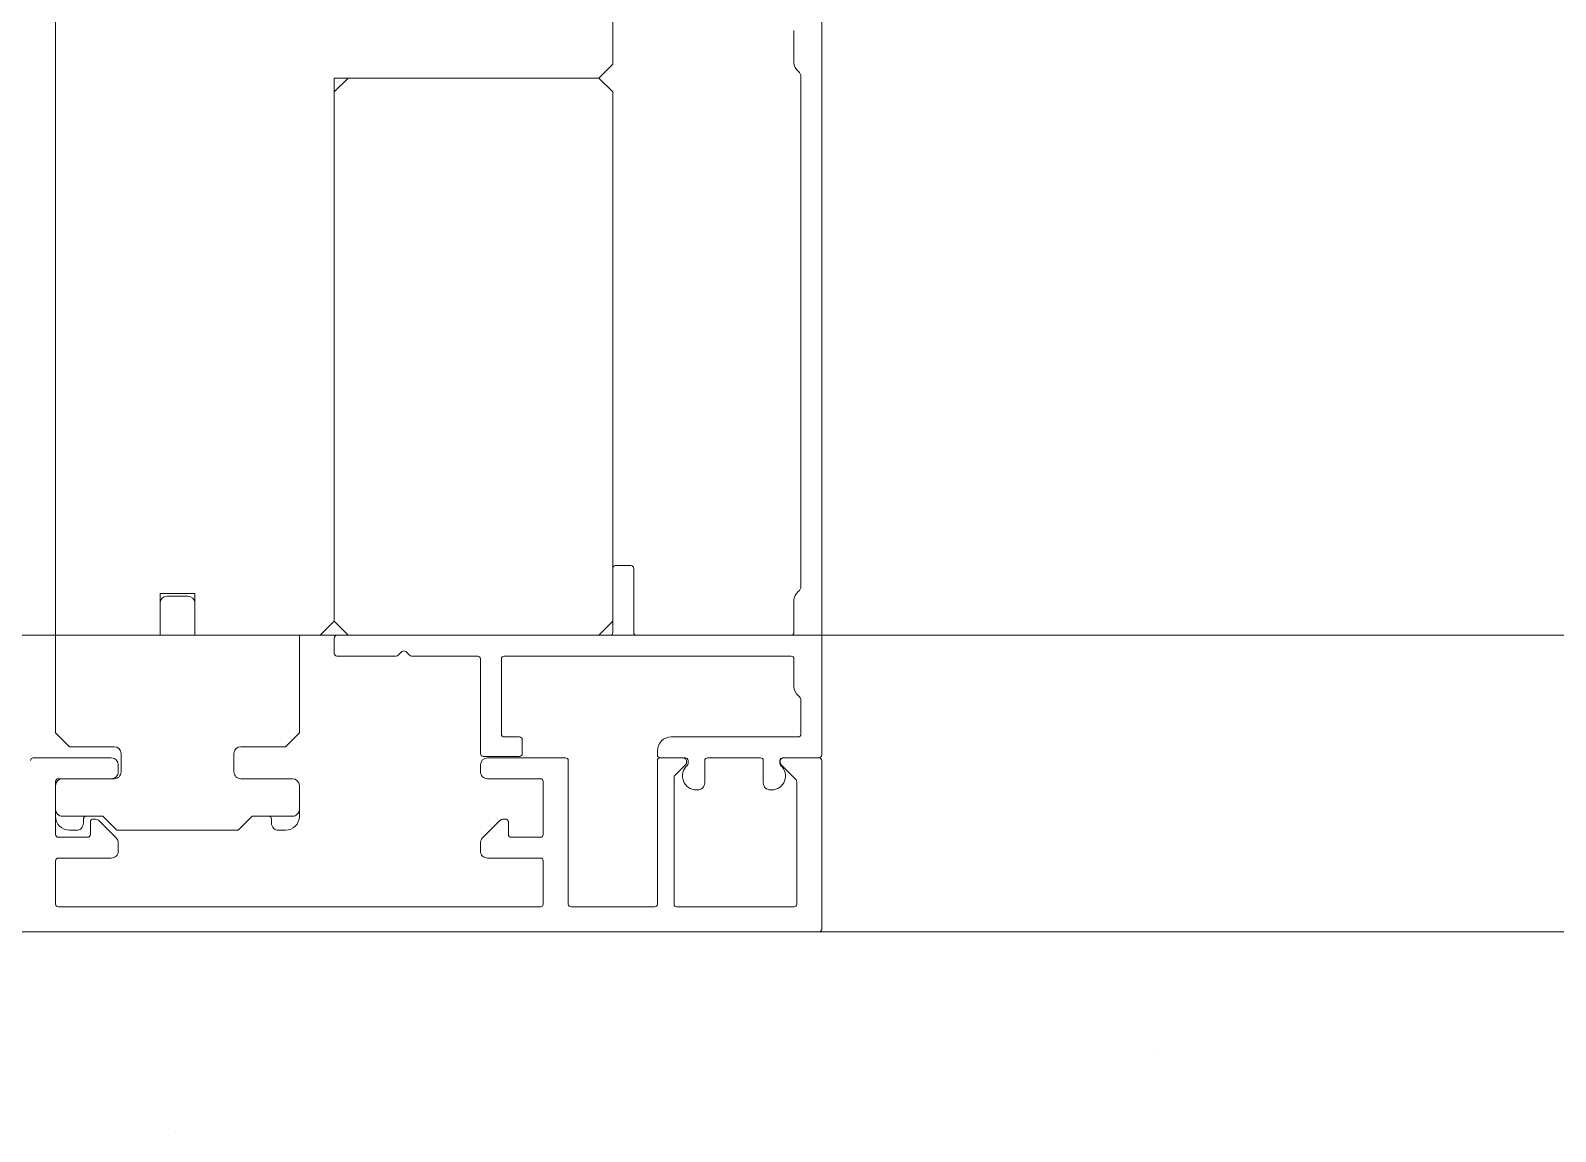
# Model space of a CAD drawing. Header units: metres. Extents: x 0.003 to 0.843, y 0.003 to 0.597.
# Drawn here: x 0.533424 to 0.535613, y 0.201885 to 0.203466 of the extents above; entities that cross this region are included whole.
import ezdxf

# ---------------------------------------------------------------- set-up
doc = ezdxf.new("R2010")
doc.units = ezdxf.units.M
for name, pattern in [('AUSGEZOGEN', [0]), ('PHANTOM', [63.50000000000001, 31.75, -6.35, 6.35, -6.35, 6.35, -6.35]), ('PUNKT', [6.35, 0, -6.35]), ('VERDECKT', [9.524999999999999, 6.35, -3.175])]:
    doc.linetypes.add(name, pattern=pattern)
for name, color, linetype, lineweight in [('Bodenplatte', 7, 'AUSGEZOGEN', 18), ('Decke', 7, 'AUSGEZOGEN', 35), ('Deckendaemmung', 7, 'AUSGEZOGEN', 13), ('Fenster', 7, 'AUSGEZOGEN', 18), ('Wand Beton bewehrt', 7, 'AUSGEZOGEN', 35)]:
    doc.layers.add(name, color=color, linetype=linetype, lineweight=lineweight)

msp = doc.modelspace()

# ---------------------------------------------------------------- linework, layer by layer
at = {"layer": 'Bodenplatte', "color": 92, "linetype": 'VERDECKT', "lineweight": 18, "true_color": 0x00c600}
msp.add_line((0.3223599928617479, 0.2025973625236443), (0.6343599858880049, 0.2025973625236443), dxfattribs=at)
at = {"layer": 'Decke', "color": 92, "linetype": 'PHANTOM', "lineweight": 18, "true_color": 0x00c600}
msp.add_line((0.3223599928617479, 0.2025973625236443), (0.6343599858880049, 0.2025973625236443), dxfattribs=at)
at = {"layer": 'Deckendaemmung', "color": 211, "linetype": 'AUSGEZOGEN', "lineweight": 13, "true_color": 0xff70ff}
for p, q in [((0.5350412274663884, 0.2019982274853913), (0.5350412274663884, 0.2019982274853913)), ((0.5336317821638955, 0.2018848262071762), (0.5336317821638955, 0.2018848262071762))]:
    msp.add_line(p, q, dxfattribs=at)
at = {"layer": 'Fenster', "color": 7, "linetype": 'AUSGEZOGEN', "lineweight": 13}
for p, q in [((0.5345599688604351, 0.2024253548004686), (0.534559972214007, 0.2043533547603233)), ((0.5342599714231115, 0.2034173553009123), (0.5342599722928137, 0.2039173552908815)), ((0.5334599715465902, 0.2034773566931408), (0.5334599700123784, 0.2025973567128113)), ((0.5345199706701719, 0.2034656071785144), (0.5345199705899453, 0.2034196071795427)), ((0.5342399713887704, 0.2033973553361844), (0.5342599714231115, 0.2034173553009123)), ((0.5338599700393194, 0.2026173560153002), (0.5338599713960547, 0.2033973559978649)), ((0.5338599713624766, 0.203377355998111), (0.5338799713968176, 0.2033973559628758)), ((0.5338599713960547, 0.2033973559978649), (0.5342399713887704, 0.2033973553361844)), ((0.5338799713968176, 0.2033973559628758), (0.5342399713887704, 0.2033973553366905)), ((0.5342399713887704, 0.2033973553366905), (0.5342599713535353, 0.2033773553023489)), ((0.5345299705539791, 0.2033991132610286), (0.5345299692820146, 0.2026678487501681)), ((0.5338599700405291, 0.2026173560150997), (0.5338599713624766, 0.203377355998111)), ((0.5342599713535353, 0.2033773553023489), (0.5342599700315879, 0.2026173553193376)), ((0.5342599693291665, 0.2026933553176404), (0.5342599691691412, 0.2026013553196972)), ((0.5342859693355434, 0.2026973552723262), (0.5342639693360349, 0.2026973553105931)), ((0.5342899691684709, 0.2026013552675145), (0.5342899693284962, 0.2026933552654582)), ((0.5336099700090253, 0.2025973564512029), (0.5336099701136687, 0.2026573564498617)), ((0.5336099701136687, 0.2026573564498617), (0.533659970112566, 0.2026573563626589)), ((0.5336199701045595, 0.2026533564324969), (0.5336349701042243, 0.2026533564064057)), ((0.5336349701042243, 0.2026533564064057), (0.533649970103889, 0.2026533563803141)), ((0.533659970112566, 0.2026573563626589), (0.5336599700101227, 0.202597356364)), ((0.5345199692466864, 0.2026473548664417), (0.5345199691668963, 0.2026013548674705)), ((0.5336099700073763, 0.2025973564512029), (0.5336099700873893, 0.2026433564501145)), ((0.5336599700862718, 0.202643356363144), (0.5336599700062588, 0.2025973563642324)), ((0.5338399700049783, 0.2025973560505732), (0.5338599700393194, 0.2026173560153002)), ((0.533879970005294, 0.202597355980758), (0.5338599700405291, 0.2026173560150997)), ((0.5342599700315879, 0.2026173553193376), (0.5342399699972469, 0.2025973553545728)), ((0.5334599700123784, 0.2025973567128113), (0.5336099700090253, 0.2025973564512029)), ((0.5334599697671595, 0.202457356715634), (0.5334599700107294, 0.2025973567123506)), ((0.5334599700107294, 0.2025973567123506), (0.5336099700073763, 0.2025973564512029)), ((0.5336599700101227, 0.202597356364), (0.5338399700049783, 0.2025973560505732)), ((0.5336599700062588, 0.2025973563642324), (0.533809970002906, 0.2025973561035589)), ((0.533809970002906, 0.2025973561035589), (0.5338099697594425, 0.2024573561068423)), ((0.5338599691641678, 0.2025933560156373), (0.5338599691259006, 0.2025713560161289)), ((0.5342559691622731, 0.2025973553267436), (0.5338639691710357, 0.2025973560085899)), ((0.5342399699972469, 0.2025973553545728), (0.533879970005294, 0.202597355980758)), ((0.5345159691600279, 0.2025973548744987), (0.534293969161424, 0.2025973552606461)), ((0.5338639691188539, 0.2025673560092614), (0.5339490696087617, 0.2025673558612366)), ((0.533951898037861, 0.2025685274291659), (0.5339571407008032, 0.2025737700738705)), ((0.5339627975549263, 0.2025737700640307), (0.5339680401990766, 0.2025685274016424)), ((0.5339708686242018, 0.2025673558233198), (0.534065968288667, 0.2025673556579027)), ((0.5340699682816199, 0.2025633556510348), (0.5340699680450611, 0.2024273556486337)), ((0.5340999680930938, 0.2024553555958255), (0.5340999682809497, 0.2025633555988525)), ((0.5341039682878178, 0.2025673555918052), (0.5345159691078374, 0.2025673548751693)), ((0.5345199691007904, 0.2025633548682822), (0.5345199690310002, 0.2025233548691763)), ((0.534529968995034, 0.2025028609506622), (0.5345299689124019, 0.2024553548519802)), ((0.5334799697319168, 0.2024373566812629), (0.5334599697671595, 0.202457356715634)), ((0.5338099697594425, 0.2024573561068423), (0.5337899697251092, 0.2024373561420476)), ((0.5341259680855549, 0.2024513555506906), (0.5341039680860468, 0.2024513555889571)), ((0.5345259689055334, 0.2024513548590271), (0.5343439689093065, 0.2024513551755995)), ((0.5335439697302616, 0.2024373565698656), (0.5334799697319168, 0.2024373566812629)), ((0.5335539696674048, 0.2024013565533874), (0.5335539697126293, 0.2024273565526955)), ((0.5337159697096083, 0.2024273562709118), (0.5337159696643838, 0.2024013562716041)), ((0.5337899697251092, 0.2024373561420476), (0.5337259697267637, 0.2024373562532938)), ((0.5341299680437197, 0.2024273555442692), (0.5341299680785079, 0.2024473555438222)), ((0.5343239688749654, 0.2024313552108342), (0.5343239688645292, 0.2024253552109685)), ((0.5334279697074062, 0.2024213567860384), (0.5335399697049026, 0.2024213565912246)), ((0.5335499696872852, 0.2024113565740545), (0.5335499696698909, 0.202401356574278)), ((0.5340699691415055, 0.2024013556697887), (0.5340699691588994, 0.2024113556695648)), ((0.5340739680380139, 0.2024233556417649), (0.5341259680368518, 0.2024233555513161)), ((0.53407996917607, 0.2024213556519476), (0.5341919691735665, 0.2024213554571343)), ((0.5341959691665193, 0.2024173554502659), (0.5341959688082021, 0.2022113554589705)), ((0.5343239696339652, 0.2022113552363253), (0.5343239699922828, 0.2024173552236416)), ((0.534327968857482, 0.2024213552041002), (0.534363968856677, 0.202421355141481)), ((0.5343279699991509, 0.2024213552165943), (0.5343599699984354, 0.2024213551609332)), ((0.5343642126212118, 0.2024111125130958), (0.5343479699483675, 0.2023948698967575)), ((0.5343679688496303, 0.2024173551346126), (0.5343679688424787, 0.2024132436785239)), ((0.5343919687934329, 0.2023853550935828), (0.5343919688490936, 0.2024173550928672)), ((0.534395968855962, 0.2024213550858198), (0.5344719688542631, 0.2024213549536258)), ((0.534475968847216, 0.2024173549467573), (0.5344759687915551, 0.2023853549474725)), ((0.5344999688395282, 0.2024132434489225), (0.5344999688466795, 0.202417354905011)), ((0.5345222125820478, 0.2023906269654336), (0.5345017273367639, 0.2024111122819814)), ((0.5345039688535477, 0.2024213548979647), (0.5345559688535672, 0.2024213548075149)), ((0.5345059699951722, 0.2024213549150596), (0.5345559699940542, 0.2024213548280891)), ((0.5345599699870072, 0.2024173548212212), (0.5345599695660712, 0.2021753548185516)), ((0.533459969647551, 0.2023873567311371), (0.5334599695153569, 0.2023113570113537)), ((0.5335399696527207, 0.2023913565918952), (0.5334639696544194, 0.2023913567240902)), ((0.5334699696526363, 0.2023913566997216), (0.533543969650234, 0.202391356571005)), ((0.5337259696467661, 0.202391356254434), (0.5337999696443643, 0.2023913561257178)), ((0.534155969122189, 0.2023913555204231), (0.5340799691238878, 0.2023913556526181)), ((0.5341599689829477, 0.2023113557937718), (0.5341599691151419, 0.2023873555135547)), ((0.5343479699483675, 0.2023948698967575), (0.5343479696291613, 0.2022113551945795)), ((0.5345239696294949, 0.2022113548884446), (0.5345239699339417, 0.2023863843217842)), ((0.5334599695763259, 0.2023473567182432), (0.5334599696354658, 0.2023813567173388)), ((0.5338099696267464, 0.2023813561085472), (0.5338099695676067, 0.2023473561094511)), ((0.5343799687763071, 0.2023753551146792), (0.5343819687762622, 0.2023753551112)), ((0.5344859687739374, 0.2023753549303023), (0.5344879687738929, 0.2023753549268231)), ((0.5334599695763259, 0.2023473567180991), (0.5334599695589322, 0.2023373567184668)), ((0.5338099695676067, 0.202347356109307), (0.5338099695502128, 0.2023373561096746)), ((0.5335039695575006, 0.2023373566419332), (0.5334699695587084, 0.2023373567010727)), ((0.5334999695575899, 0.2023373566488909), (0.5334699695587084, 0.2023373567010727)), ((0.5335279695569641, 0.202337356600187), (0.5334999695575899, 0.2023373566488909)), ((0.5334999695401959, 0.2023273566491144), (0.5334999695506322, 0.2023333566489796)), ((0.5335099695137915, 0.2023113569243838), (0.5335099695451001, 0.2023293566456077)), ((0.5335139695519686, 0.2023333566385604), (0.533515827415986, 0.202333356635329)), ((0.5335228984785453, 0.2023304276909071), (0.5335470405724012, 0.2023062855130652)), ((0.533547969521729, 0.2023173565658463), (0.5335279695569641, 0.202337356600187)), ((0.5337419695521808, 0.2023373562279544), (0.5337219695178398, 0.2023173562631892)), ((0.5337699695515548, 0.2023373561792514), (0.5337419695521808, 0.2023373562279544)), ((0.5337659695516442, 0.2023373561862086), (0.5337999695504365, 0.2023373561270687)), ((0.5337999695504365, 0.2023373561270687), (0.5337699695515548, 0.2023373561792514)), ((0.533769969534161, 0.2023273561794749), (0.5337699695445972, 0.2023333561793406)), ((0.5340728979082608, 0.2023062845983864), (0.5340970400861028, 0.2023304266922428)), ((0.5341041111588514, 0.2023333556120656), (0.534105969022869, 0.2023333556088346)), ((0.534109969015822, 0.2023293556019662), (0.5341099689845132, 0.2023113558807422)), ((0.5334639695083099, 0.2023073570044858), (0.5335059695069233, 0.2023073569314306)), ((0.5334799695236969, 0.2023173566841256), (0.5334899695230252, 0.202317356666732)), ((0.5336349695197841, 0.2023173564145182), (0.533547969521729, 0.2023173565658463)), ((0.5335499694922247, 0.2022992144403165), (0.5335499694715989, 0.202287356576429)), ((0.5337219695178398, 0.2023173562631892), (0.5336349695197841, 0.2023173564145182)), ((0.5337899695158717, 0.2023173561449103), (0.5337799695165433, 0.2023173561623044)), ((0.5340699689432131, 0.2022873556719401), (0.5340699689638391, 0.2022992135358277)), ((0.5341139689774662, 0.2023073558738738), (0.5341559689760796, 0.2023073558008191)), ((0.5335399694544284, 0.202277356594047), (0.5334639694561272, 0.2022773567262416)), ((0.5341559689238972, 0.2022773555225749), (0.5340799689255957, 0.2022773556547695)), ((0.5334599694492589, 0.2022733567332889), (0.5334599693414158, 0.2022113567391712)), ((0.5341599688090071, 0.2022113555215893), (0.5341599689168499, 0.2022733555157065)), ((0.5334639693342753, 0.2022073567323032), (0.534155968802232, 0.2022073555286366)), ((0.5341999688011551, 0.2022073554521025), (0.5343199696270969, 0.2022073552433726)), ((0.5343519696221142, 0.202207355187712), (0.5345199696226263, 0.2022073548954914)), ((0.5345559695592033, 0.2021713548255989), (0.5330639684520674, 0.202171357420792)), ((0.5637039874606851, 0.2021713671179605), (0.5345559695592124, 0.2021713601771535))]:
    msp.add_line(p, q, dxfattribs=at)
for centre, radius, start, end in [((0.5345359705895878, 0.203419607151638), 1.599999964236781e-05, 179.999900072004, 232.020027627812), ((0.5345199705542026, 0.2033991132784685), 9.999999776602247e-06, 9.99279960037514e-05, 52.02002762778767), ((0.5342639693290775, 0.2026933553106827), 3.999999910589395e-06, 89.99990033890711, 179.9999003386106), ((0.534285969328586, 0.2026933552724153), 3.99999991056211e-06, 9.966138939567454e-05, 89.99990034049738), ((0.5336199700871657, 0.2026433564327198), 9.999999776487696e-06, 89.99990033922516, 179.9999003386106), ((0.5336499700864952, 0.2026433563805375), 9.99999977648258e-06, 9.966138939567454e-05, 89.99990033922516), ((0.5345359692463285, 0.2026473548386861), 1.599999964237845e-05, 127.9797730514391, 179.9999006022655), ((0.5345199692822381, 0.2026678487675148), 9.999999776533172e-06, 307.9797730506808, 9.939406766616797e-05), ((0.5338639691640782, 0.2025933560086791), 3.999999910607585e-06, 89.99990033890711, 179.9999003386106), ((0.534255969169231, 0.2026013553266538), 3.999999910608722e-06, 269.9999003389071, 9.966138939567454e-05), ((0.5342939691683815, 0.2026013552605568), 3.999999910607585e-06, 179.9999003386106, 269.9999003389071), ((0.5345159691669856, 0.2026013548744089), 3.999999910610996e-06, 269.9999003404974, 9.938306645958193e-05), ((0.5338639691258116, 0.2025713560091707), 3.99999991056211e-06, 179.9999003386106, 269.9999003389071), ((0.5339490696156686, 0.2025713558612696), 4.000000033262038e-06, 269.9999010672572, 314.9998996117546), ((0.5339599691229453, 0.202570941641888), 3.999999910624576e-06, 44.99990033986263, 134.9999003398626), ((0.5339708686317264, 0.2025713558235065), 4.000000187514377e-06, 224.9998907631007, 269.9998922189583), ((0.5340659682817095, 0.2025633556579914), 3.999999910607585e-06, 9.966138939567454e-05, 89.99990033890711), ((0.5341039682808602, 0.2025633555918943), 3.999999910607585e-06, 89.99990033890711, 179.9999003386106), ((0.5345159691008704, 0.2025633548752493), 3.999999919902621e-06, 9.979295564357986e-05, 89.99990020532404), ((0.5345359690306426, 0.2025233548412711), 1.599999964238259e-05, 179.999900072004, 232.020027627812), ((0.5345199689952576, 0.2025028609681025), 9.999999776602247e-06, 9.99279960037514e-05, 52.02002762768982), ((0.5341039680930048, 0.2024553555888678), 3.999999910571205e-06, 179.9999003386106, 269.9999003389071), ((0.5341259680785977, 0.2024473555507797), 3.999999910571205e-06, 9.966138939567454e-05, 89.99990033890711), ((0.5343439688745184, 0.2024313551760455), 1.999999955296516e-05, 89.99990033922516, 179.9999003386106), ((0.5345259689124912, 0.2024553548589373), 3.999999910596216e-06, 269.9999003404974, 9.966138939567454e-05), ((0.533543969712853, 0.2024273565700891), 9.999999776482013e-06, 9.966138939567454e-05, 89.99990025335019), ((0.5337259697093848, 0.2024273562535172), 9.99999977648258e-06, 89.99990042510015, 179.9999003386106), ((0.5340739680449718, 0.2024273556416755), 3.9999999106019e-06, 179.9999003386106, 269.9999003389071), ((0.5341259680438094, 0.2024273555512267), 3.999999910571205e-06, 269.9999003389071, 9.966138939567454e-05), ((0.5334279697004487, 0.2024173567861275), 3.999999910607585e-06, 89.99990033890711, 179.9999003386106), ((0.5335399696875087, 0.202411356591448), 9.99999977648258e-06, 9.966138939567454e-05, 89.99990033922516), ((0.5340799691586758, 0.202411355652171), 9.999999776476329e-06, 89.99990033922516, 179.9999003386106), ((0.5341919691666089, 0.2024173554572229), 3.999999910607585e-06, 9.966138939567454e-05, 89.99990034049738), ((0.5343279688644397, 0.2024253552040108), 3.99999991061668e-06, 179.9999003386106, 269.9999003389071), ((0.5343279699921933, 0.2024173552166834), 3.999999910525731e-06, 89.99990034049738, 179.9999003386106), ((0.5343799688110952, 0.2023953551142312), 1.999999955267402e-05, 131.8102152358006, 269.9999003392251), ((0.534359969987999, 0.2024153551610674), 5.999999865874998e-06, 314.99990034005, 89.9999003394372), ((0.5343639688497197, 0.2024173551415701), 3.999999910607585e-06, 9.966138939567454e-05, 89.99990034049738), ((0.5343639688425682, 0.202413243685481), 3.999999910642827e-06, 311.8102152365899, 9.966138939567454e-05), ((0.5343959688490042, 0.202417355085909), 3.999999910643965e-06, 89.99990034049738, 179.9999003386106), ((0.5344719688473057, 0.2024173549537149), 3.999999910534825e-06, 9.966138939567454e-05, 89.99990034049738), ((0.5344879688086808, 0.2023953549263755), 1.999999955276507e-05, 269.9999003395432, 48.18958544312331), ((0.5345039688465905, 0.2024173548980538), 3.99999991054392e-06, 89.99990034049738, 179.9999003386106), ((0.5345039688394387, 0.2024132434419647), 3.999999910551968e-06, 179.9999003386106, 228.1895854433604), ((0.5345059699847354, 0.2024153549151933), 5.999999865786941e-06, 89.99990033837702, 224.9999003411745), ((0.5345559688605247, 0.2024253548074256), 3.999999910607585e-06, 269.9999003389071, 9.966138939567454e-05), ((0.5345559699870965, 0.2024173548281782), 3.999999910607585e-06, 9.966138939567454e-05, 89.99990033890711), ((0.5334699696352423, 0.2023813566999442), 9.999999776484286e-06, 89.99990033922516, 179.9999003386106), ((0.5334639696474617, 0.2023873567241793), 3.999999910553016e-06, 89.99990033890711, 179.9999003386106), ((0.5335399696701146, 0.2024013565916715), 9.99999977648258e-06, 269.9999003392251, 9.966138939567454e-05), ((0.5335439696676286, 0.2024013565707814), 9.99999977648258e-06, 269.9999003392251, 9.966138939567454e-05), ((0.5337259696641603, 0.2024013562542099), 9.999999776479739e-06, 179.9999003386106, 269.9999003392251), ((0.5337999696269704, 0.2023813561259407), 9.99999977648258e-06, 9.966138939567454e-05, 89.99990033922516), ((0.534079969141282, 0.2024013556523941), 9.99999977648258e-06, 179.9999003386106, 269.9999003392251), ((0.5341559691152314, 0.2023873555205122), 3.999999910553016e-06, 9.966138939567454e-05, 89.99990033890711), ((0.5343819687936564, 0.2023853551109764), 9.99999977648258e-06, 269.9999003392251, 9.966138939567454e-05), ((0.5344859687913317, 0.2023853549300779), 9.99999977648258e-06, 179.9999003386106, 269.9999003392251), ((0.5345179699340759, 0.2023863843322201), 5.999999865876703e-06, 9.966138939567454e-05, 44.99990034042489), ((0.5334699695761025, 0.202347356700849), 9.99999977648258e-06, 179.9999003386106, 269.9999003392251), ((0.5334699695761025, 0.202347356700849), 9.99999977648258e-06, 179.9999003386106, 269.9999003392251), ((0.5337999695678305, 0.2023473561268451), 9.99999977648258e-06, 269.9999003392251, 9.966138939567454e-05), ((0.5337999695678305, 0.2023473561268451), 9.999999776477466e-06, 269.9999003392251, 9.966138939567454e-05), ((0.533479969558485, 0.2023373566836784), 1.999999955295948e-05, 179.9999003386106, 269.9999003395432), ((0.5334899695404194, 0.2023273566665079), 9.99999977648258e-06, 269.9999003392251, 9.966138939567454e-05), ((0.533503969550543, 0.2023333566420223), 3.999999910567795e-06, 89.99990033890711, 179.9999003386106), ((0.5335139695450107, 0.2023293566386496), 3.999999910607585e-06, 89.99990033890711, 179.9999003386106), ((0.533515827398592, 0.2023233566355524), 9.99999977659172e-06, 44.99990033941284, 89.99990033922516), ((0.5337659695446867, 0.2023333561862977), 3.99999991054051e-06, 9.966138939567454e-05, 89.99990034049738), ((0.5337799695339375, 0.2023273561620808), 9.99999977648258e-06, 179.9999003386106, 269.9999003392251), ((0.5337899695506598, 0.2023373561444632), 1.999999955296232e-05, 269.9999003395432, 9.966138939567454e-05), ((0.5341041111414575, 0.202323355612289), 9.999999776500749e-06, 89.99990033986127, 134.9999003395253), ((0.5341059690159115, 0.2023293556089238), 3.999999910607585e-06, 9.966138939567454e-05, 89.99990034049738), ((0.5334639695152678, 0.202311357004396), 3.999999910534825e-06, 179.9999003386106, 269.9999003389071), ((0.533505969513881, 0.2023113569313413), 3.999999910553016e-06, 269.9999003389071, 9.966138939567454e-05), ((0.5335399694924481, 0.2022992144577105), 9.999999776525669e-06, 9.966138939567454e-05, 44.99990033975019), ((0.5340799689636155, 0.2022992135184326), 9.999999776487129e-06, 134.9999003402, 179.9999003386106), ((0.5341139689844239, 0.202311355873784), 3.999999910553016e-06, 179.9999003386106, 269.9999003404974), ((0.5341559689830373, 0.2023113558007293), 3.999999910534825e-06, 269.9999003389071, 9.966138939567454e-05), ((0.5334639694491697, 0.2022733567263307), 3.999999910625775e-06, 89.99990033890711, 179.9999003386106), ((0.5335399694718226, 0.2022873565938225), 9.999999776478033e-06, 269.9999003392251, 9.966138939567454e-05), ((0.53407996894299, 0.2022873556545454), 9.99999977648258e-06, 179.9999003386106, 269.9999003392251), ((0.5341559689169395, 0.202273355522664), 3.999999910625775e-06, 9.966138939567454e-05, 89.99990033890711), ((0.5334639693413264, 0.2022113567322134), 3.999999910564385e-06, 179.9999003386106, 269.9998990030741), ((0.5341559688090964, 0.2022113555285468), 3.999999910571207e-06, 269.9999016779207, 9.966138939567454e-05), ((0.534199968808113, 0.2022113554520123), 3.999999910556426e-06, 179.9999003386106, 269.9999003389071), ((0.5343199696340548, 0.2022113552432824), 3.999999910607585e-06, 269.9999003389071, 9.966138939567454e-05), ((0.5343519696290719, 0.2022113551876213), 3.999999910553016e-06, 179.9999003386106, 269.9999003404974), ((0.5345199696295843, 0.2022113548954016), 3.999999910680343e-06, 269.9999003404974, 9.966138939567454e-05), ((0.5345559695661609, 0.2021753548255091), 3.999999910525731e-06, 269.9999003389071, 9.966138939567454e-05)]:
    msp.add_arc(centre, radius, start, end, dxfattribs=at)
at = {"layer": 'Wand Beton bewehrt', "color": 180, "linetype": 'PUNKT', "lineweight": 18}
msp.add_line((0.5031599888205533, 0.2025973625236411), (0.5644599874503916, 0.2025973625236411), dxfattribs=at)

doc.saveas('drawing.dxf')
